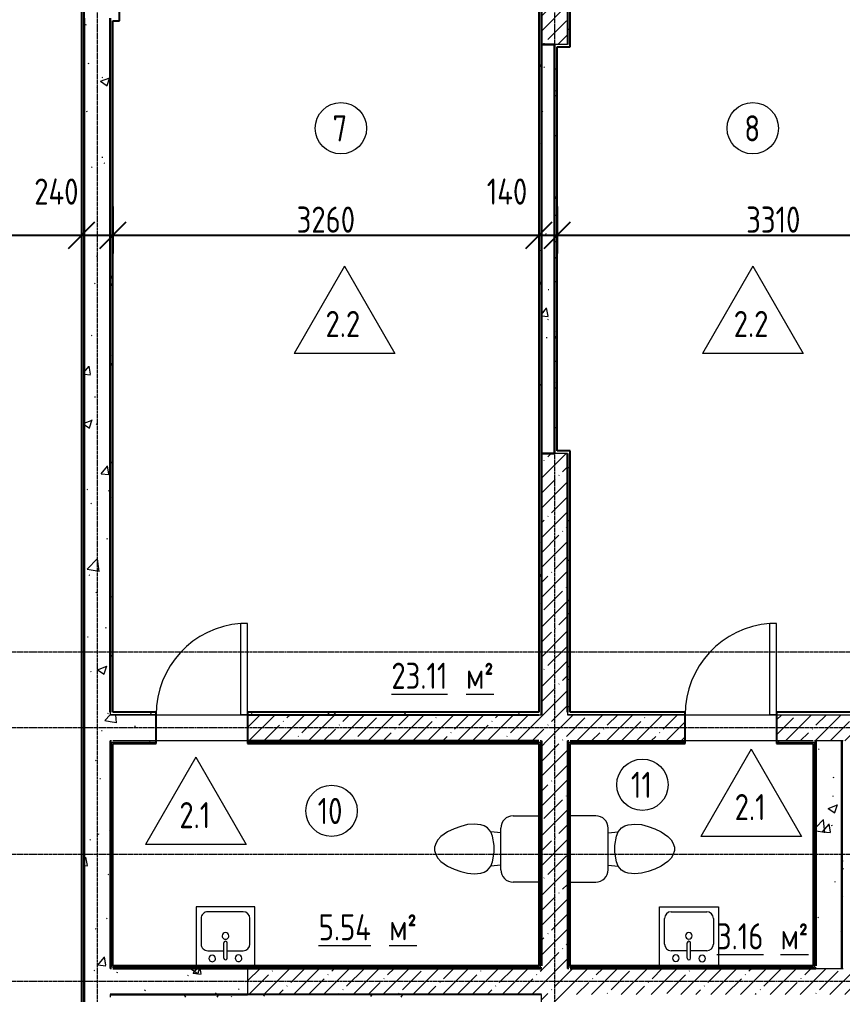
# Model space of a CAD drawing. Header units: millimetres. Extents: x -11854 to 4360091, y -19344 to 4989148.
# Drawn here: x 85107 to 91408, y 14747 to 22207 of the extents above; entities that cross this region are included whole.
import ezdxf

# ---------------------------------------------------------------- set-up
doc = ezdxf.new("R2010")
doc.units = ezdxf.units.MM
doc.linetypes.add('Линия сетки', pattern=[22.225, 12.7, -3.175, 3.175, -3.175])
doc.layers.get('0').update_dxf_attribs({"color": 254})
doc.layers.get('Defpoints').update_dxf_attribs({"color": 254})
for name, color, linetype, lineweight in [('A-ANNO-DIMS', 254, 'Continuous', 9), ('A-AREA-IDEN', 254, 'Continuous', 9), ('A-DOOR', 254, 'Continuous', 9), ('A-WALL', 254, 'Continuous', 9), ('P-SANR-FIXT', 254, 'Continuous', 9), ('S-GRID', 254, 'Continuous', 9)]:
    doc.layers.add(name, color=color, linetype=linetype, lineweight=lineweight)
doc.styles.add('ISOCPEUR', font='isocpeur.ttf', dxfattribs={"width": 0.8, "height": 200})
doc.styles.add('ISOCPEUR_B', font='', dxfattribs={"width": 0.8, "height": 200})
doc.styles.add('ISOCPEUR_B_1', font='', dxfattribs={"width": 0.8, "height": 200})
doc.styles.get('ISOCPEUR_B').set_extended_font_data('ISOCPEUR', bold=True)
doc.styles.get('ISOCPEUR_B_1').set_extended_font_data('ISOCPEUR', bold=True)
doc.dimstyles.new('2_0_мм_ISOCPEUR', dxfattribs={"dimscale": 304.8, "dimtxt": 199.196235, "dimasz": 0.656168, "dimexe": 0.459318, "dimexo": 0.625, "dimgap": 0.065617, "dimtad": 1, "dimdec": 0, "dimtxsty": 'ISOCPEUR', "dimblk1": 'OBLIQUE', "dimblk2": 'OBLIQUE', "dimsah": 1, "dimcen": 2.5, "dimdle": 0.164042, "dimazin": 3, "dimtfac": 1, "dimtix": 1, "dimtmove": 0, "dimatfit": 3, "dimfxl": 0.787402, "dimfxlon": 1, "dimtvp": 1, "dimarcsym": 2})
doc.dimstyles.new('2_0_мм_ISOCPEUR_1', dxfattribs={"dimscale": 304.8, "dimtxt": 199.196235, "dimasz": 0.656168, "dimexe": 0.459318, "dimexo": 0.625, "dimgap": 0.065617, "dimtad": 1, "dimdec": 0, "dimtxsty": 'ISOCPEUR', "dimblk1": 'OBLIQUE', "dimblk2": 'OBLIQUE', "dimsah": 1, "dimcen": 2.5, "dimdle": 0.164042, "dimazin": 3, "dimtfac": 1, "dimtix": 1, "dimtmove": 1, "dimatfit": 3, "dimfxl": 0.787402, "dimfxlon": 1, "dimtvp": 1, "dimarcsym": 2})
pattern_1 = [(50, (542041.7, 20914.14), (728.7365, -63.7558), [76.2, -838.2]), (355, (542041.7, 20914.14), (-140.9716, 764.2276), [60.96, -670.56]), (100.451, (542102.4, 20908.8), (587.77, 700.4668), [64.76, -712.36]), (46.184, (542041.7, 21117.3), (1084.3162, -168.171), [114.3, -1257.3]), (96.636, (542132, 21103.3), (949.61, 989.7098), [97.14, -1068.54]), (351.184, (542041.7, 21117.3), (949.6206, 989.7012), [91.44, -1005.84]), (21, (542143.3, 21066.54), (606.4579, -409.0606), [76.2, -838.2]), (326, (542143.3, 21066.54), (247.2083, 736.7529), [60.96, -670.56]), (71.451, (542193.8, 21032.46), (853.6683, 327.6855), [64.76, -712.36]), (37.5, (542041.67, 20914.14), (12.3547, 338.22012), [6.706, -655.726, 6.706, -674.014, -673.1]), (37.5, (542041.67, 20914.14), (12.3547, 338.22012), [-1343.152, 6.706, -666.394]), (7.5, (542041.67, 20914.14), (267.27887, 400.72213), [6.706, -381.406, 6.706, -640.486, -256.54]), (7.5, (542041.67, 20914.14), (267.27887, 400.72213), [-1035.304, 6.706, -249.834]), (327.5, (541815.1, 20914.14), (542.36333, -22.91534), [6.706, -247.294, 6.706, -785.774, -1051.56]), (327.5, (541815.1, 20914.14), (542.36333, -22.91534), [-1046.48, 6.706, -1044.854]), (317.5, (541713.5, 20914.14), (592.51696, 101.7071), [6.706, -323.494, 6.706, -519.582, -746.76]), (317.5, (541713.5, 20914.14), (592.51696, 101.7071), [-856.488, 6.706, -740.054])]
pattern_2 = [(45, (542041.67, 20914.14), (-114.04925, 114.04925), []), (45, (542155.72, 20914.14), (-114.04925, 114.04925), [201.613, -40.323, 3.353, -36.97])]
pattern_3 = [(0, (542041.67, 20914.14), (406.4, 101.6), [33.528, -271.272, 33.528, -271.272, -1625.6]), (0, (542041.67, 20914.14), (406.4, 101.6), [-609.6, 33.528, -576.072, 33.528, -271.272, -711.2]), (0, (542041.67, 20914.14), (406.4, 101.6), [-1524, 33.528, -169.672, 33.528, -474.472]), (120, (542194.07, 20964.94), (-291.18818, 301.152724), [33.528, -271.272, 33.528, -1896.872]), (120, (542194.07, 20964.94), (-291.18818, 301.152724), [-338.328, -271.272, 33.528, -576.072, -1016]), (120, (542194.07, 20964.94), (-291.18818, 301.152724), [-1219.2, 33.528, -271.272, 33.528, -677.672]), (120, (542194.07, 20964.94), (-291.18818, 301.152724), [-1557.528, -169.672, 33.528, -474.472]), (240, (542244.87, 21168.14), (-115.21182, -402.752724), [33.528, -271.272, 33.528, -1896.872]), (240, (542244.87, 21168.14), (-115.21182, -402.752724), [-338.328, -271.272, 33.528, -576.072, -1016]), (240, (542244.87, 21168.14), (-115.21182, -402.752724), [-1219.2, 33.528, -271.272, 33.528, -677.672]), (240, (542244.87, 21168.14), (-115.21182, -402.752724), [-1557.528, -169.672, 33.528, -474.472])]
pattern_4 = [(0, (542041.67, 20914.14), (0, 240), []), (90, (542041.67, 20914.14), (-240, 1e-14), [])]

# ---------------------------------------------------------------- blocks, each defined once
blk = doc.blocks.new('Одиночные-Щитовые - Дверной блок внутренний глухой ДГ 21х7 Л-4592465-1А')
at = {"layer": 'A-DOOR', "lineweight": 18}
for p, q in [((299, 100), (299, 798.1)), ((350, 798.1), (299, 798.1)), ((350, 100), (350, 798.1)), ((350, 100), (299, 100))]:
    blk.add_line(p, q, dxfattribs=at)
at = {"layer": 'A-DOOR'}
blk.add_arc((350, 100), 700, 94.17811, 180, dxfattribs=at)
blk = doc.blocks.new('Одиночные-Щитовые - Дверной блок внутренний глухой ДГ 21х7 Л-4429184-1А')
at = {"layer": 'A-DOOR', "lineweight": 18}
for p, q in [((299, 100), (299, 798.1)), ((350, 798.1), (299, 798.1)), ((350, 100), (350, 798.1)), ((350, 100), (299, 100))]:
    blk.add_line(p, q, dxfattribs=at)
at = {"layer": 'A-DOOR'}
blk.add_arc((350, 100), 700, 94.17811, 180, dxfattribs=at)
blk = doc.blocks.new('Туалет-Домашний-3D - Туалет-Домашний-3D-V1-1А')
at = {"layer": 'P-SANR-FIXT'}
for p, q in [((-253.4, 298.4), (-253.4, 494.7)), ((253.4, 494.7), (253.4, 298.4)), ((158.7, 203.8), (-158.8, 203.8)), ((-123.5, 203.8), (-132.3, 127)), ((-25.4, 152.4), (-97.4, 139.7)), ((25.4, 152.4), (-25.4, 152.4)), ((97.4, 139.7), (25.4, 152.4)), ((123.5, 203.8), (132.3, 127)), ((-177, 76.2), (-183.8, 50.8)), ((-162.6, 101.6), (-177, 76.2)), ((-132.3, 127), (-162.6, 101.6)), ((-97.4, 139.7), (-132.3, 127)), ((132.3, 127), (97.4, 139.7)), ((162.6, 101.6), (132.3, 127)), ((177, 76.2), (162.6, 101.6)), ((183.8, 50.8), (177, 76.2)), ((-188.3, 25.3), (-190.5, 0)), ((-190.5, 0), (-186.1, -50.6)), ((-183.8, 50.8), (-188.3, 25.3)), ((188.3, 25.3), (183.8, 50.8)), ((186.1, -50.6), (190.5, 0)), ((190.5, 0), (188.3, 25.3)), ((-186.1, -50.6), (-172.4, -101.6)), ((172.4, -101.6), (186.1, -50.6)), ((-172.4, -101.6), (-153.9, -152.4)), ((153.9, -152.4), (172.4, -101.6)), ((-153.9, -152.4), (-130.2, -203.2)), ((-130.2, -203.2), (-95, -254)), ((95, -254), (130.2, -203.2)), ((130.2, -203.2), (153.9, -152.4)), ((-95, -254), (-69.6, -279.4)), ((-69.6, -279.4), (-47.6, -292.1)), ((-47.6, -292.1), (-12.7, -304.8)), ((12.7, -304.8), (47.6, -292.1)), ((47.6, -292.1), (69.6, -279.4)), ((69.6, -279.4), (95, -254)), ((-12.7, -304.8), (12.7, -304.8))]:
    blk.add_line(p, q, dxfattribs=at)
for centre, start, end in [((-158.8, 298.4), 180, 270), ((158.7, 298.4), 270, 360)]:
    blk.add_arc(centre, 94.6, start, end, dxfattribs=at)
blk = doc.blocks.new('Кухонная мойка-Островок - 450 x 450 мм-V2-1А')
at = {"layer": 'P-SANR-FIXT'}
for p, q in [((240.7, 227.3), (-209.3, 227.3)), ((-209.3, 227.3), (-209.3, -222.7)), ((240.7, -222.7), (240.7, 227.3)), ((3, 170.2), (3, 53.1)), ((28.4, 170.2), (28.4, 53.1)), ((3, 113), (-120.4, 113)), ((151.8, 113), (28.4, 113)), ((-171.2, 62.2), (-171.2, -133.8)), ((202.6, -133.8), (202.6, 62.2)), ((-209.3, -222.7), (240.7, -222.7)), ((-120.4, -184.6), (151.8, -184.6))]:
    blk.add_line(p, q, dxfattribs=at)
for centre, radius, start, end in [((-84.3, 170.2), 25.4, 360, 180), ((-84.3, 170.2), 25.4, 180, 360), ((15.7, 170.2), 12.7, 360, 180), ((117.3, 172.3), 25.4, 360, 180), ((117.3, 172.3), 25.4, 180, 0), ((-120.4, 62.2), 50.8, 90, 180), ((151.8, 62.2), 50.8, 360, 90), ((15.7, 0), 25.4, 360, 180), ((15.7, 0), 25.4, 180, 0), ((15.7, 53.1), 12.7, 180, 0), ((-120.4, -133.8), 50.8, 180, 270), ((151.8, -133.8), 50.8, 270, 0)]:
    blk.add_arc(centre, radius, start, end, dxfattribs=at)
blk = doc.blocks.new('Туалет-Домашний-3D - Туалет-Домашний-3D-2034792-1А')
at = {"layer": 'P-SANR-FIXT'}
for p, q in [((-47.6, 292.1), (-12.7, 304.8)), ((-12.7, 304.8), (12.7, 304.8)), ((12.7, 304.8), (47.6, 292.1)), ((-130.2, 203.2), (-95, 254)), ((-95, 254), (-69.6, 279.4)), ((-69.6, 279.4), (-47.6, 292.1)), ((47.6, 292.1), (69.6, 279.4)), ((69.6, 279.4), (95, 254)), ((95, 254), (130.2, 203.2)), ((-172.4, 101.6), (-153.9, 152.4)), ((-153.9, 152.4), (-130.2, 203.2)), ((130.2, 203.2), (153.9, 152.4)), ((153.9, 152.4), (172.4, 101.6)), ((-186.1, 50.6), (-172.4, 101.6)), ((172.4, 101.6), (186.1, 50.6)), ((-190.5, 0), (-186.1, 50.6)), ((186.1, 50.6), (190.5, 0)), ((-188.3, -25.3), (-190.5, 0)), ((-183.8, -50.8), (-188.3, -25.3)), ((-177, -76.2), (-183.8, -50.8)), ((183.8, -50.8), (177, -76.2)), ((188.3, -25.3), (183.8, -50.8)), ((190.5, 0), (188.3, -25.3)), ((-162.6, -101.6), (-177, -76.2)), ((-132.3, -127), (-162.6, -101.6)), ((-97.4, -139.7), (-132.3, -127)), ((-123.5, -203.8), (-132.3, -127)), ((-25.4, -152.4), (-97.4, -139.7)), ((97.4, -139.7), (25.4, -152.4)), ((132.3, -127), (97.4, -139.7)), ((123.5, -203.8), (132.3, -127)), ((162.6, -101.6), (132.3, -127)), ((177, -76.2), (162.6, -101.6)), ((158.7, -203.8), (-158.8, -203.8)), ((25.4, -152.4), (-25.4, -152.4)), ((-253.4, -298.4), (-253.4, -494.7)), ((253.4, -494.7), (253.4, -298.4))]:
    blk.add_line(p, q, dxfattribs=at)
for centre, start, end in [((-158.8, -298.4), 90, 180), ((158.7, -298.4), 0, 90)]:
    blk.add_arc(centre, 94.6, start, end, dxfattribs=at)
blk = doc.blocks.new('Кухонная мойка-Островок - 450 x 450 мм-2034793-1А')
at = {"layer": 'P-SANR-FIXT'}
for p, q in [((-209.3, 222.7), (240.7, 222.7)), ((-209.3, -227.3), (-209.3, 222.7)), ((-120.4, 184.6), (151.8, 184.6)), ((240.7, 222.7), (240.7, -227.3)), ((-171.2, -62.2), (-171.2, 133.8)), ((202.6, 133.8), (202.6, -62.2)), ((3, -170.2), (3, -53.1)), ((28.4, -170.2), (28.4, -53.1)), ((3, -113), (-120.4, -113)), ((151.8, -113), (28.4, -113)), ((240.7, -227.3), (-209.3, -227.3))]:
    blk.add_line(p, q, dxfattribs=at)
for centre, radius, start, end in [((-120.4, 133.8), 50.8, 90, 180), ((151.8, 133.8), 50.8, 360, 90), ((15.7, 0), 25.4, 360, 180), ((15.7, 0), 25.4, 180, 0), ((-120.4, -62.2), 50.8, 180, 270), ((15.7, -53.1), 12.7, 360, 180), ((151.8, -62.2), 50.8, 270, 0), ((-84.3, -170.2), 25.4, 0, 180), ((117.3, -172.3), 25.4, 360, 180), ((-84.3, -170.2), 25.4, 180, 0), ((15.7, -170.2), 12.7, 180, 360), ((117.3, -172.3), 25.4, 180, 0)]:
    blk.add_arc(centre, radius, start, end, dxfattribs=at)
blk = doc.blocks.new('АР-Марка-Помещения-Этаж_Секция_Номер - Номер-1294543-1А')
at = {"layer": 'A-AREA-IDEN'}
blk.add_circle((0, 1.219), 1.965, dxfattribs=at)
blk = doc.blocks.new('_Oblique')
at = {"color": 0, "linetype": 'ByBlock', "lineweight": -2}
blk.add_line((-0.5, -0.5), (0.5, 0.5), dxfattribs=at)
blk = doc.blocks.new('*D620')
at = {"layer": 'A-ANNO-DIMS', "color": 0, "lineweight": -2, "transparency": 16777216}
for p, q in [((82822.6, 20777.2), (82822.6, 20416.2)), ((85582.6, 20777.2), (85582.6, 20416.2)), ((82772.6, 20556.2), (85632.6, 20556.2))]:
    blk.add_line(p, q, dxfattribs=at)
at = {"layer": 'Defpoints', "color": 0, "transparency": 16777216}
for p in [(82822.6, 20796.2), (85582.6, 20796.2), (85582.6, 20556.2)]:
    blk.add_point(p, dxfattribs=at)
at = {"layer": 'A-ANNO-DIMS', "color": 0, "lineweight": -2, "transparency": 16777216, "xscale": 200, "yscale": 200, "zscale": 200, "rotation": 180}
blk.add_blockref('_Oblique', (82822.6, 20556.2), dxfattribs=at)
at = {"layer": 'A-ANNO-DIMS', "color": 0, "lineweight": -2, "transparency": 16777216, "xscale": 200, "yscale": 200, "zscale": 200}
blk.add_blockref('_Oblique', (85582.6, 20556.2), dxfattribs=at)
at = {"layer": 'A-ANNO-DIMS', "color": 0, "transparency": 16777216, "insert": (84202.6, 20676.2), "char_height": 200, "width": 533.233, "attachment_point": 5, "style": 'ISOCPEUR'}
blk.add_mtext('\\A1;2760', dxfattribs=at)
blk = doc.blocks.new('*D621')
at = {"layer": 'A-ANNO-DIMS', "color": 0, "lineweight": -2, "transparency": 16777216}
for p, q in [((85582.6, 20777.2), (85582.6, 20416.2)), ((85822.6, 20777.2), (85822.6, 20416.2)), ((85532.6, 20556.2), (85872.6, 20556.2))]:
    blk.add_line(p, q, dxfattribs=at)
at = {"layer": 'Defpoints', "color": 0, "transparency": 16777216}
for p in [(85582.6, 20796.2), (85822.6, 20796.2), (85822.6, 20556.2)]:
    blk.add_point(p, dxfattribs=at)
at = {"layer": 'A-ANNO-DIMS', "color": 0, "lineweight": -2, "transparency": 16777216, "xscale": 200, "yscale": 200, "zscale": 200, "rotation": 180}
blk.add_blockref('_Oblique', (85582.6, 20556.2), dxfattribs=at)
at = {"layer": 'A-ANNO-DIMS', "color": 0, "lineweight": -2, "transparency": 16777216, "xscale": 200, "yscale": 200, "zscale": 200}
blk.add_blockref('_Oblique', (85822.6, 20556.2), dxfattribs=at)
at = {"layer": 'A-ANNO-DIMS', "color": 0, "transparency": 16777216, "insert": (85220.1, 20990.9), "char_height": 200, "width": 418.312, "attachment_point": 1, "line_spacing_factor": 1.149209, "style": 'ISOCPEUR'}
blk.add_mtext('\\A1;240', dxfattribs=at)
blk = doc.blocks.new('*D622')
at = {"layer": 'A-ANNO-DIMS', "color": 0, "lineweight": -2, "transparency": 16777216}
for p, q in [((85822.6, 20777.2), (85822.6, 20416.2)), ((89082.6, 20777.2), (89082.6, 20416.2)), ((85772.6, 20556.2), (89132.6, 20556.2))]:
    blk.add_line(p, q, dxfattribs=at)
at = {"layer": 'Defpoints', "color": 0, "transparency": 16777216}
for p in [(85822.6, 20796.2), (89082.6, 20796.2), (89082.6, 20556.2)]:
    blk.add_point(p, dxfattribs=at)
at = {"layer": 'A-ANNO-DIMS', "color": 0, "lineweight": -2, "transparency": 16777216, "xscale": 200, "yscale": 200, "zscale": 200, "rotation": 180}
blk.add_blockref('_Oblique', (85822.6, 20556.2), dxfattribs=at)
at = {"layer": 'A-ANNO-DIMS', "color": 0, "lineweight": -2, "transparency": 16777216, "xscale": 200, "yscale": 200, "zscale": 200}
blk.add_blockref('_Oblique', (89082.6, 20556.2), dxfattribs=at)
at = {"layer": 'A-ANNO-DIMS', "color": 0, "transparency": 16777216, "insert": (87452.6, 20676.2), "char_height": 200, "width": 533.233, "attachment_point": 5, "style": 'ISOCPEUR'}
blk.add_mtext('\\A1;3260', dxfattribs=at)
blk = doc.blocks.new('*D623')
at = {"layer": 'A-ANNO-DIMS', "color": 0, "lineweight": -2, "transparency": 16777216}
for p, q in [((89082.6, 20777.2), (89082.6, 20416.2)), ((89222.6, 20777.2), (89222.6, 20416.2)), ((89032.6, 20556.2), (89272.6, 20556.2))]:
    blk.add_line(p, q, dxfattribs=at)
at = {"layer": 'Defpoints', "color": 0, "transparency": 16777216}
for p in [(89082.6, 20796.2), (89222.6, 20796.2), (89222.6, 20556.2)]:
    blk.add_point(p, dxfattribs=at)
at = {"layer": 'A-ANNO-DIMS', "color": 0, "lineweight": -2, "transparency": 16777216, "xscale": 200, "yscale": 200, "zscale": 200, "rotation": 180}
blk.add_blockref('_Oblique', (89082.6, 20556.2), dxfattribs=at)
at = {"layer": 'A-ANNO-DIMS', "color": 0, "lineweight": -2, "transparency": 16777216, "xscale": 200, "yscale": 200, "zscale": 200}
blk.add_blockref('_Oblique', (89222.6, 20556.2), dxfattribs=at)
at = {"layer": 'A-ANNO-DIMS', "color": 0, "transparency": 16777216, "insert": (88684.4, 20990.9), "char_height": 200, "width": 381.537, "attachment_point": 1, "line_spacing_factor": 1.149209, "style": 'ISOCPEUR'}
blk.add_mtext('\\A1;140', dxfattribs=at)
blk = doc.blocks.new('*D624')
at = {"layer": 'A-ANNO-DIMS', "color": 0, "lineweight": -2, "transparency": 16777216}
for p, q in [((89222.6, 20777.2), (89222.6, 20416.2)), ((92532.6, 20777.2), (92532.6, 20416.2)), ((89172.6, 20556.2), (92582.6, 20556.2))]:
    blk.add_line(p, q, dxfattribs=at)
at = {"layer": 'Defpoints', "color": 0, "transparency": 16777216}
for p in [(89222.6, 20796.2), (92532.6, 20796.2), (92532.6, 20556.2)]:
    blk.add_point(p, dxfattribs=at)
at = {"layer": 'A-ANNO-DIMS', "color": 0, "lineweight": -2, "transparency": 16777216, "xscale": 200, "yscale": 200, "zscale": 200, "rotation": 180}
blk.add_blockref('_Oblique', (89222.6, 20556.2), dxfattribs=at)
at = {"layer": 'A-ANNO-DIMS', "color": 0, "lineweight": -2, "transparency": 16777216, "xscale": 200, "yscale": 200, "zscale": 200}
blk.add_blockref('_Oblique', (92532.6, 20556.2), dxfattribs=at)
at = {"layer": 'A-ANNO-DIMS', "color": 0, "transparency": 16777216, "insert": (90877.6, 20676.2), "char_height": 200, "width": 496.458, "attachment_point": 5, "style": 'ISOCPEUR'}
blk.add_mtext('\\A1;3310', dxfattribs=at)
blk = doc.blocks.new('МАРКА ПОМЕЩЕНИЯ - ПОЛЫ - Площадь-6347788-1А')
at = {"layer": 'A-AREA-IDEN'}
for p, q in [((0, 4.233), (-3.855, -2.444)), ((0, 4.233), (3.855, -2.444)), ((3.855, -2.444), (-3.855, -2.444))]:
    blk.add_line(p, q, dxfattribs=at)

msp = doc.modelspace()

# ---------------------------------------------------------------- hatches: boundary and pattern name
at = {"layer": 'A-WALL'}
h = msp.add_hatch(dxfattribs=at)
h.set_pattern_fill('FP_3', color=8, style=0, pattern_type=2)
h.set_pattern_definition(pattern_3)
h.paths.add_polyline_path([(89082.6, 16887.4), (89102.6, 16887.4), (89102.6, 24267.5), (89082.6, 24267.4), (89082.6, 16903.8)])
h = msp.add_hatch(dxfattribs=at)
h.set_pattern_fill('FP_1', color=8, style=0, pattern_type=2)
h.set_pattern_definition(pattern_2)
h.paths.add_polyline_path([(89302.6, 22017.4), (89302.6, 24267.4), (89102.6, 24267.4), (89102.6, 22017.4), (89222.6, 22017.4)])
h = msp.add_hatch(dxfattribs=at)
h.set_pattern_fill('FP_3', color=8, style=0, pattern_type=2)
h.set_pattern_definition(pattern_3)
h.paths.add_polyline_path([(89302.6, 22017.4), (89322.6, 22017.4), (89322.6, 24247.4), (89302.6, 24247.4), (89302.6, 22129.2)])
h = msp.add_hatch(dxfattribs=at)
h.set_pattern_fill('FP_3', color=8, style=0, pattern_type=2)
h.set_pattern_definition(pattern_3)
h.paths.add_polyline_path([(85602.6, 2222.4), (85602.6, 22617.4), (85582.6, 22617.4), (85582.6, 2222.4)])
h = msp.add_hatch(dxfattribs=at)
h.set_pattern_fill('FP_2', color=8, style=0, pattern_type=2)
h.set_pattern_definition(pattern_1)
h.paths.add_polyline_path([(85602.6, 9417.4), (85802.6, 9417.4), (85802.6, 22217.4), (85602.6, 22217.4), (85602.6, 10185.3)])
h = msp.add_hatch(dxfattribs=at)
h.set_pattern_fill('FP_3', color=8, style=0, pattern_type=2)
h.set_pattern_definition(pattern_3)
h.paths.add_polyline_path([(85802.6, 16907.4), (85822.6, 16907.4), (85822.6, 22197.4), (85802.6, 22197.4), (85802.6, 20138.6)])
h = msp.add_hatch(dxfattribs=at)
h.set_pattern_fill('FP_2', color=8, style=0, pattern_type=2)
h.set_pattern_definition(pattern_1)
h.paths.add_polyline_path([(89102.6, 18887.4), (89202.6, 18887.4), (89202.6, 22017.4), (89102.6, 22017.4), (89102.6, 20138.6)])
h = msp.add_hatch(dxfattribs=at)
h.set_pattern_fill('FP_3', color=8, style=0, pattern_type=2)
h.set_pattern_definition(pattern_3)
h.paths.add_polyline_path([(89222.6, 18907.4), (89222.6, 22017.4), (89202.6, 22017.4), (89202.6, 18907.4)])
h = msp.add_hatch(dxfattribs=at)
h.set_pattern_fill('FP_1', color=8, style=0, pattern_type=2)
h.set_pattern_definition(pattern_2)
h.paths.add_polyline_path([(89102.6, 16887.4), (89302.6, 16887.4), (89302.6, 18887.4), (89102.6, 18887.4), (89102.6, 16903.8)])
h = msp.add_hatch(dxfattribs=at)
h.set_pattern_fill('FP_3', color=8, style=0, pattern_type=2)
h.set_pattern_definition(pattern_3)
h.paths.add_polyline_path([(89302.6, 18887.4), (89302.6, 18907.4), (89202.6, 18907.4), (89202.6, 18887.4)])
h = msp.add_hatch(dxfattribs=at)
h.set_pattern_fill('FP_3', color=8, style=0, pattern_type=2)
h.set_pattern_definition(pattern_3)
h.paths.add_polyline_path([(89302.6, 16907.4), (89322.6, 16907.4), (89322.6, 18907.4), (89302.6, 18907.4), (89302.6, 17152.6)])
h = msp.add_hatch(dxfattribs=at)
h.set_pattern_fill('FP_3', color=8, style=0, pattern_type=2)
h.set_pattern_definition(pattern_3)
h.paths.add_polyline_path([(89021, 16887.4), (89082.6, 16887.4), (89082.6, 16907.4), (86852.6, 16907.4), (86852.6, 16887.4), (87751.8, 16887.4)])
h.paths.add_polyline_path([(86152.6, 16887.4), (86152.6, 16907.4), (85802.6, 16907.4), (85802.6, 16887.4)])
h = msp.add_hatch(dxfattribs=at)
h.set_pattern_fill('FP_2', color=8, style=0, pattern_type=2)
h.set_pattern_definition(pattern_1)
h.paths.add_polyline_path([(85802.6, 16687.5), (86152.6, 16687.5), (86152.6, 16887.5), (85802.6, 16887.5)])
h = msp.add_hatch(dxfattribs=at)
h.set_pattern_fill('FP_1', color=8, style=0, pattern_type=2)
h.set_pattern_definition(pattern_2)
h.paths.add_polyline_path([(86852.6, 16687.4), (90202.6, 16687.4), (90202.6, 16887.4), (86852.6, 16887.4)])
h.paths.add_polyline_path([(90902.6, 16687.4), (92802.6, 16687.4), (92802.6, 16887.4), (90902.6, 16887.4)])
h.paths.add_polyline_path([(93502.6, 16687.4), (98642.5, 16687.4), (98642.5, 16887.4), (93502.6, 16887.4)])
h.paths.add_polyline_path([(99342.5, 16687.4), (99602.6, 16687.4), (99602.6, 16887.4), (99342.5, 16887.4)])
h = msp.add_hatch(dxfattribs=at)
h.set_pattern_fill('FP_3', color=8, style=0, pattern_type=2)
h.set_pattern_definition(pattern_3)
h.paths.add_polyline_path([(91559.4, 16887.4), (92532.6, 16887.4), (92532.6, 16907.4), (90902.6, 16907.4), (90902.6, 16887.4)])
h.paths.add_polyline_path([(89338.3, 16887.4), (90202.6, 16887.4), (90202.6, 16907.4), (89302.6, 16907.4), (89302.6, 16887.4)])
h = msp.add_hatch(dxfattribs=at)
h.set_pattern_fill('FP_3', color=8, style=0, pattern_type=2)
h.set_pattern_definition(pattern_3)
h.paths.add_polyline_path([(85802.6, 14947.5), (85812.6, 14947.5), (85812.6, 16687.5), (85802.6, 16687.5), (85802.6, 15161.9)])
h = msp.add_hatch(dxfattribs=at)
h.set_pattern_fill('FP_3', color=8, style=0, pattern_type=2)
h.set_pattern_definition(pattern_3)
h.paths.add_polyline_path([(89092.6, 16677.4), (89092.6, 16687.4), (86852.6, 16687.4), (86852.6, 16677.4), (89082.6, 16677.4)])
h.paths.add_polyline_path([(85822.6, 16677.4), (86152.6, 16677.4), (86152.6, 16687.4), (85812.6, 16687.5), (85812.6, 16677.4)])
h = msp.add_hatch(dxfattribs=at)
h.set_pattern_fill('FP_6', color=8, style=0, pattern_type=2)
h.set_pattern_definition(pattern_4)
h.paths.add_polyline_path([(85812.6, 14957.5), (85822.6, 14957.5), (85822.6, 16677.4), (85812.6, 16677.4), (85812.6, 15161.9)])
h = msp.add_hatch(dxfattribs=at)
h.set_pattern_fill('FP_6', color=8, style=0, pattern_type=2)
h.set_pattern_definition(pattern_4)
h.paths.add_polyline_path([(89021, 16667.4), (89082.6, 16667.4), (89082.6, 16677.4), (86852.6, 16677.4), (86852.6, 16667.4), (87751.8, 16667.4)])
h.paths.add_polyline_path([(85822.6, 16667.4), (86152.6, 16667.4), (86152.6, 16677.4), (85822.6, 16677.4)])
h = msp.add_hatch(dxfattribs=at)
h.set_pattern_fill('FP_6', color=8, style=0, pattern_type=2)
h.set_pattern_definition(pattern_4)
h.paths.add_polyline_path([(89092.6, 14967.5), (89092.6, 16677.4), (89082.6, 16677.4), (89082.6, 14967.5)])
h = msp.add_hatch(dxfattribs=at)
h.set_pattern_fill('FP_3', color=8, style=0, pattern_type=2)
h.set_pattern_definition(pattern_3)
h.paths.add_polyline_path([(89092.6, 14957.5), (89102.6, 14957.5), (89102.6, 16687.4), (89092.6, 16687.4), (89092.6, 14967.5)])
h = msp.add_hatch(dxfattribs=at)
h.set_pattern_fill('FP_1', color=8, style=0, pattern_type=2)
h.set_pattern_definition(pattern_2)
h.paths.add_polyline_path([(89302.6, 12747.4), (89302.6, 16687.4), (89102.6, 16687.4), (89102.6, 12747.4), (89302.2, 12747.4)])
h = msp.add_hatch(dxfattribs=at)
h.set_pattern_fill('FP_3', color=8, style=0, pattern_type=2)
h.set_pattern_definition(pattern_3)
h.paths.add_polyline_path([(89302.6, 14947.4), (89312.6, 14947.4), (89312.6, 16687.4), (89302.6, 16687.4), (89302.6, 15161.9)])
h = msp.add_hatch(dxfattribs=at)
h.set_pattern_fill('FP_3', color=8, style=0, pattern_type=2)
h.set_pattern_definition(pattern_3)
h.paths.add_polyline_path([(91192.6, 16677.4), (91192.6, 16687.4), (90902.6, 16687.4), (90902.6, 16677.4), (91182.6, 16677.4)])
h.paths.add_polyline_path([(90202.6, 16677.4), (90202.6, 16687.4), (89312.6, 16687.4), (89312.6, 16677.4), (89655.6, 16677.4)])
h = msp.add_hatch(dxfattribs=at)
h.set_pattern_fill('FP_6', color=8, style=0, pattern_type=2)
h.set_pattern_definition(pattern_4)
h.paths.add_polyline_path([(89312.6, 14957.4), (89322.6, 14957.4), (89322.6, 16677.4), (89312.6, 16677.4), (89312.6, 15161.9)])
h = msp.add_hatch(dxfattribs=at)
h.set_pattern_fill('FP_6', color=8, style=0, pattern_type=2)
h.set_pattern_definition(pattern_4)
h.paths.add_polyline_path([(91182.6, 16667.4), (91182.6, 16677.4), (90902.6, 16677.4), (90902.6, 16667.4)])
h.paths.add_polyline_path([(90202.6, 16667.4), (90202.6, 16677.4), (89322.6, 16677.4), (89322.6, 16667.4), (89655.6, 16667.4)])
h = msp.add_hatch(dxfattribs=at)
h.set_pattern_fill('FP_6', color=8, style=0, pattern_type=2)
h.set_pattern_definition(pattern_4)
h.paths.add_polyline_path([(91182.6, 14967.4), (91192.6, 14967.4), (91192.6, 16677.4), (91182.6, 16677.4), (91182.6, 15161.9)])
h = msp.add_hatch(dxfattribs=at)
h.set_pattern_fill('FP_3', color=8, style=0, pattern_type=2)
h.set_pattern_definition(pattern_3)
h.paths.add_polyline_path([(91202.6, 14957.4), (91202.6, 16687.4), (91192.6, 16687.4), (91192.6, 14957.4)])
h = msp.add_hatch(dxfattribs=at)
h.set_pattern_fill('FP_2', color=8, style=0, pattern_type=2)
h.set_pattern_definition(pattern_1)
h.paths.add_polyline_path([(91202.6, 14947.4), (91402.6, 14947.4), (91402.6, 16687.4), (91202.6, 16687.4), (91202.6, 14957.4)])
h = msp.add_hatch(dxfattribs=at)
h.set_pattern_fill('FP_3', color=8, style=0, pattern_type=2)
h.set_pattern_definition(pattern_3)
h.paths.add_polyline_path([(91402.6, 14947.4), (91412.6, 14947.4), (91412.6, 16687.4), (91402.6, 16687.4), (91402.6, 15161.9)])
h = msp.add_hatch(dxfattribs=at)
h.set_pattern_fill('FP_2', color=8, style=0, pattern_type=2)
h.set_pattern_definition(pattern_1)
h.paths.add_polyline_path([(85802.6, 14747.5), (86852.6, 14747.5), (86852.6, 14947.5), (85802.6, 14947.5)])
h = msp.add_hatch(dxfattribs=at)
h.set_pattern_fill('FP_3', color=8, style=0, pattern_type=2)
h.set_pattern_definition(pattern_3)
h.paths.add_polyline_path([(85812.6, 14947.5), (89102.6, 14947.5), (89102.6, 14957.5), (85812.6, 14957.5)])
h = msp.add_hatch(dxfattribs=at)
h.set_pattern_fill('FP_6', color=8, style=0, pattern_type=2)
h.set_pattern_definition(pattern_4)
h.paths.add_polyline_path([(89092.6, 14957.5), (89092.6, 14967.5), (85822.6, 14967.5), (85822.6, 14957.5), (89021, 14957.5)])
h = msp.add_hatch(dxfattribs=at)
h.set_pattern_fill('FP_1', color=8, style=0, pattern_type=2)
h.set_pattern_definition(pattern_2)
h.paths.add_polyline_path([(86852.6, 14747.4), (89102.6, 14747.4), (89102.6, 14947.4), (86852.6, 14947.4)])
h.paths.add_polyline_path([(89302.6, 14747.4), (94202.6, 14747.4), (94202.6, 14947.4), (89302.6, 14947.4), (89302.6, 14913.1)])
h.paths.add_polyline_path([(94902.6, 14747.4), (97002.6, 14747.4), (97002.6, 14947.4), (94902.6, 14947.4)])
h = msp.add_hatch(dxfattribs=at)
h.set_pattern_fill('FP_3', color=8, style=0, pattern_type=2)
h.set_pattern_definition(pattern_3)
h.paths.add_polyline_path([(89312.6, 14947.4), (91202.6, 14947.4), (91202.6, 14957.4), (89312.6, 14957.4)])
h = msp.add_hatch(dxfattribs=at)
h.set_pattern_fill('FP_6', color=8, style=0, pattern_type=2)
h.set_pattern_definition(pattern_4)
h.paths.add_polyline_path([(91192.6, 14957.4), (91192.6, 14967.4), (89322.6, 14967.4), (89322.6, 14957.4), (90924.8, 14957.4)])
h = msp.add_hatch(dxfattribs=at)
h.set_pattern_fill('FP_3', color=8, style=0, pattern_type=2)
h.set_pattern_definition(pattern_3)
h.paths.add_polyline_path([(89082.6, 14727.5), (89102.6, 14727.5), (89102.6, 14747.5), (85802.6, 14747.5), (85802.6, 14727.5), (89021, 14727.5)])

# ---------------------------------------------------------------- linework, layer by layer
at = {"layer": 'A-WALL', "color": 8, "lineweight": 25}
for p, q in [((89082.6, 24247.4), (89082.6, 16907.4)), ((89102.6, 16887.4), (89102.6, 24267.5)), ((89102.6, 24267.4), (89102.6, 22017.4)), ((89302.6, 24247.4), (89302.6, 22017.4)), ((89322.6, 21997.4), (89322.6, 24247.4)), ((85872.6, 22197.4), (85872.6, 23545.4)), ((85582.6, 22617.4), (85582.6, 2242.4)), ((85602.6, 2222.4), (85602.6, 22617.4)), ((85602.6, 22217.4), (85602.6, 9417.4)), ((85802.6, 16907.4), (85802.6, 22217.4)), ((85802.6, 22217.4), (85802.6, 16907.4)), ((85822.6, 16907.4), (85822.6, 22197.4)), ((85822.6, 22197.4), (85872.6, 22197.4)), ((89102.6, 22017.4), (89202.6, 22017.4)), ((89202.6, 22017.4), (89102.6, 22017.4)), ((89102.6, 22017.4), (89102.6, 16887.4)), ((89202.6, 18887.4), (89202.6, 22017.4)), ((89202.6, 22017.4), (89202.6, 18907.4)), ((89222.6, 18907.4), (89222.6, 21997.4)), ((89222.6, 21997.4), (89322.6, 21997.4)), ((89202.6, 18887.4), (89102.6, 18887.4)), ((89102.6, 18887.4), (89202.6, 18887.4)), ((89202.6, 18907.4), (89202.6, 18887.4)), ((89322.6, 18907.4), (89222.6, 18907.4)), ((89302.6, 16907.4), (89302.6, 18887.4)), ((89302.6, 18887.4), (89302.6, 16907.4)), ((89322.6, 16907.4), (89322.6, 18907.4)), ((86152.6, 16907.4), (85822.6, 16907.4)), ((86152.6, 16887.4), (86152.6, 16907.4)), ((86152.6, 16687.5), (86152.6, 16887.5)), ((89082.6, 16907.4), (86852.6, 16907.4)), ((86852.6, 16907.4), (86852.6, 16887.4)), ((86852.6, 16887.4), (86852.6, 16887.4)), ((86852.6, 16887.4), (86852.6, 16687.4)), ((86852.6, 16887.4), (89082.6, 16887.4)), ((90202.6, 16907.4), (89322.6, 16907.4)), ((90202.6, 16887.4), (90202.6, 16907.4)), ((90202.6, 16687.4), (90202.6, 16887.4)), ((92532.6, 16907.4), (90902.6, 16907.4)), ((90902.6, 16907.4), (90902.6, 16887.4)), ((90902.6, 16887.4), (90902.6, 16687.4)), ((85802.6, 16687.5), (85802.6, 14947.5)), ((85822.6, 14967.5), (85822.6, 16667.4)), ((85822.6, 16667.4), (86152.6, 16667.4)), ((86152.6, 16667.4), (86152.6, 16687.4)), ((86852.6, 16687.4), (86852.6, 16687.4)), ((89082.6, 16687.4), (86852.6, 16687.4)), ((86852.6, 16687.4), (86852.6, 16667.4)), ((86852.6, 16667.4), (89082.6, 16667.4)), ((89082.6, 16667.4), (89082.6, 14967.5)), ((89102.6, 16687.4), (89102.6, 14967.5)), ((89102.6, 14967.5), (89102.6, 16687.4)), ((89302.6, 16687.4), (89302.6, 14947.4)), ((89322.6, 14967.4), (89322.6, 16667.4)), ((89322.6, 16667.4), (90202.6, 16667.4)), ((90202.6, 16667.4), (90202.6, 16687.4)), ((90902.6, 16687.4), (90902.6, 16667.4)), ((90902.6, 16667.4), (91182.6, 16667.4)), ((91182.6, 16667.4), (91182.6, 14967.4)), ((91202.6, 16687.4), (91202.6, 14967.4)), ((91202.6, 14967.4), (91202.6, 16687.4)), ((91402.6, 14947.4), (91402.6, 16687.4)), ((91402.6, 16687.4), (91402.6, 14947.4)), ((89082.6, 14967.5), (85822.6, 14967.5)), ((85822.6, 14947.5), (89102.6, 14947.5)), ((89102.6, 14947.4), (86852.6, 14947.4)), ((89302.6, 14947.4), (89302.6, 14947.4)), ((91182.6, 14967.4), (89322.6, 14967.4)), ((89322.6, 14947.4), (91202.6, 14947.4)), ((85802.6, 14747.5), (86852.6, 14747.5)), ((89102.6, 14747.5), (85802.6, 14747.5))]:
    msp.add_line(p, q, dxfattribs=at)
at = {"layer": 'A-WALL', "color": 8}
for p, q in [((89302.6, 22017.4), (89202.6, 22017.4)), ((89302.6, 18887.4), (89202.6, 18887.4)), ((85802.6, 16907.4), (85802.6, 16887.4)), ((86152.6, 16887.5), (85802.6, 16887.5)), ((85802.6, 16887.4), (86152.6, 16887.4)), ((86152.6, 16887.5), (86852.6, 16887.5)), ((89082.6, 16887.4), (89102.6, 16887.4)), ((89302.6, 16907.4), (89302.6, 16887.4)), ((90202.6, 16887.4), (89302.6, 16887.4)), ((89302.6, 16887.4), (90202.6, 16887.4)), ((90202.6, 16887.4), (90902.6, 16887.4)), ((90902.6, 16887.4), (95602.6, 16887.4)), ((90902.6, 16887.4), (92532.6, 16887.4)), ((85812.6, 16687.5), (85802.6, 16687.5)), ((85812.6, 14957.5), (85812.6, 16677.4)), ((85812.6, 16677.4), (86152.6, 16677.4)), ((86852.6, 16687.5), (85822.6, 16687.5)), ((86152.6, 16687.4), (85822.6, 16687.4)), ((86852.6, 16677.4), (89092.6, 16677.4)), ((89102.6, 16687.4), (89092.6, 16687.4)), ((89092.6, 16677.4), (89092.6, 14957.5)), ((89312.6, 16687.4), (89302.6, 16687.4)), ((89312.6, 14957.4), (89312.6, 16677.4)), ((89312.6, 16677.4), (90202.6, 16677.4)), ((89322.6, 16687.4), (90202.6, 16687.4)), ((90202.6, 16687.4), (89322.6, 16687.4)), ((90902.6, 16687.4), (90202.6, 16687.4)), ((91182.6, 16687.4), (90902.6, 16687.4)), ((90902.6, 16677.4), (91192.6, 16677.4)), ((91202.6, 16687.4), (91192.6, 16687.4)), ((91192.6, 16677.4), (91192.6, 14957.4)), ((91412.6, 16687.4), (91202.6, 16687.4)), ((85802.6, 14947.5), (85812.6, 14947.5)), ((89092.6, 14957.5), (85812.6, 14957.5)), ((86852.6, 14947.5), (86852.6, 14747.4)), ((89102.6, 14947.5), (89102.6, 14957.5)), ((89302.6, 14947.4), (89312.6, 14947.4)), ((91192.6, 14957.4), (89312.6, 14957.4)), ((91202.6, 14947.4), (91202.6, 14957.4)), ((91202.6, 14947.4), (91402.6, 14947.4)), ((91402.6, 14947.4), (91412.6, 14947.4)), ((85802.6, 14747.5), (85802.6, 14727.5)), ((89102.6, 12747.4), (89102.6, 14747.5))]:
    msp.add_line(p, q, dxfattribs=at)
at = {"layer": 'S-GRID', "color": 8, "linetype": 'Линия сетки'}
for p, q in [((85702.6, 26233.7), (85702.6, -4343.8)), ((89202.6, 26233.7), (89202.6, -4343.8)), ((117934.2, 17367.4), (80076.8, 17367.4)), ((117934.2, 16787.4), (80076.8, 16787.4)), ((117934.2, 15817.4), (80076.8, 15817.4)), ((117934.2, 14847.4), (78806.8, 14847.4))]:
    msp.add_line(p, q, dxfattribs=at)

# ---------------------------------------------------------------- block references
at = {"layer": 'A-AREA-IDEN', "color": 8, "xscale": 99.99999999999991, "yscale": 99.99999999999991, "zscale": 99.99999999999991}
for name, p in [('АР-Марка-Помещения-Этаж_Секция_Номер - Номер-1294543-1А', (87568.1, 21253.9)), ('АР-Марка-Помещения-Этаж_Секция_Номер - Номер-1294543-1А', (90720.2, 21253.9)), ('МАРКА ПОМЕЩЕНИЯ - ПОЛЫ - Площадь-6347788-1А', (87595.2, 19897.1)), ('МАРКА ПОМЕЩЕНИЯ - ПОЛЫ - Площадь-6347788-1А', (90720.2, 19897.1)), ('МАРКА ПОМЕЩЕНИЯ - ПОЛЫ - Площадь-6347788-1А', (86458.2, 16139.1)), ('МАРКА ПОМЕЩЕНИЯ - ПОЛЫ - Площадь-6347788-1А', (90709, 16200.6)), ('АР-Марка-Помещения-Этаж_Секция_Номер - Номер-1294543-1А', (89876, 16230.7)), ('АР-Марка-Помещения-Этаж_Секция_Номер - Номер-1294543-1А', (87496.5, 16030.8))]:
    msp.add_blockref(name, p, dxfattribs=at)
at = {"layer": 'A-DOOR', "color": 8}
for name, p in [('Одиночные-Щитовые - Дверной блок внутренний глухой ДГ 21х7 Л-4429184-1А', (86502.6, 16787.5)), ('Одиночные-Щитовые - Дверной блок внутренний глухой ДГ 21х7 Л-4592465-1А', (90552.6, 16787.4))]:
    msp.add_blockref(name, p, dxfattribs=at)
at = {"layer": 'P-SANR-FIXT', "color": 8}
for name, p, rotation in [('Туалет-Домашний-3D - Туалет-Домашний-3D-V1-1А', (88587.9, 15860.8), 269.9999999999929), ('Туалет-Домашний-3D - Туалет-Домашний-3D-2034792-1А', (89817.3, 15860.8), 270.0000000000232), ('Кухонная мойка-Островок - 450 x 450 мм-V2-1А', (86700.1, 15195.5), 180)]:
    msp.add_blockref(name, p, dxfattribs=dict(at, rotation=rotation))
msp.add_blockref('Кухонная мойка-Островок - 450 x 450 мм-2034793-1А', (90216.3, 15195.5), dxfattribs=at)

# ---------------------------------------------------------------- texts
at = {"layer": 'A-AREA-IDEN', "color": 8, "char_height": 200, "attachment_point": 1}
for s, insert, width, style in [('\\fISOCPEUR|b1|i0|c204|p34|;\\W.8;7', (87504, 21474.7), 147.51, 'ISOCPEUR_B'), ('\\fISOCPEUR|b1|i0|c204|p34|;\\W.8;8', (90656.1, 21474.7), 147.51, 'ISOCPEUR_B'), ('2.2', (87449.8, 19977.8), 339.915, 'ISOCPEUR'), ('2.2', (90574.8, 19977.8), 339.915, 'ISOCPEUR'), ('\\L23.11 ', (87954, 17286), 692.658, 'ISOCPEUR_B'), ('\\L\\fISOCPEUR|b1|i0|c238|p34|;\\W.8;\\L²', (88663.1, 17286), 128.27, 'ISOCPEUR_B_1'), ('\\L\\fISOCPEUR|b1|i0|c204|p34|;\\W.8;\\Lм', (88525.5, 17286), 166.751, 'ISOCPEUR_B'), ('11', (89788.3, 16451.5), 205.232, 'ISOCPEUR_B'), ('2.1', (90582, 16281.3), 295.021, 'ISOCPEUR'), ('2.1', (86331.1, 16219.7), 295.021, 'ISOCPEUR'), ('10', (87389.9, 16251.7), 250.126, 'ISOCPEUR_B'), ('\\L5.54 ', (87397.4, 15361.9), 654.177, 'ISOCPEUR_B'), ('\\L\\fISOCPEUR|b1|i0|c204|p34|;\\W.8;\\Lм', (87937.2, 15361.9), 166.751, 'ISOCPEUR_B'), ('\\L\\fISOCPEUR|b1|i0|c238|p34|;\\W.8;\\L²', (88074.8, 15361.9), 128.27, 'ISOCPEUR_B_1'), ('\\L3.16 ', (90446.2, 15292.5), 590.042, 'ISOCPEUR_B'), ('\\L\\fISOCPEUR|b1|i0|c204|p34|;\\W.8;\\Lм', (90933.1, 15292.5), 166.751, 'ISOCPEUR_B'), ('\\L\\fISOCPEUR|b1|i0|c238|p34|;\\W.8;\\L²', (91070.7, 15292.5), 128.27, 'ISOCPEUR_B_1')]:
    msp.add_mtext(s, dxfattribs=dict(at, insert=insert, width=width, style=style))

# ---------------------------------------------------------------- dimensions: what is measured, and where the dimension line sits
at = {"layer": 'A-ANNO-DIMS', "color": 8}
for base, p1, p2, override, picture, middle in [((85822.6, 20556.2), (85582.6, 20796.2), (85822.6, 20796.2), {"dimfxl": 240}, '*D621', (85429.3, 20704.2)), ((89222.6, 20556.2), (89082.6, 20796.2), (89222.6, 20796.2), {"dimfxl": 140}, '*D623', (88875.1, 20704.2))]:
    dim = msp.add_linear_dim(base=base, p1=p1, p2=p2, dimstyle='2_0_мм_ISOCPEUR_1', override=override, dxfattribs=at)
    dim.commit()
    dim.dimension.update_dxf_attribs({"geometry": picture, "text_midpoint": middle, "dimtype": 160})
for base, p1, p2, override, picture, middle in [((85582.6, 20556.2), (82822.6, 20796.2), (85582.6, 20796.2), {"dimfxl": 2759.998286}, '*D620', (84202.6, 20676.2)), ((89082.6, 20556.2), (85822.6, 20796.2), (89082.6, 20796.2), {"dimfxl": 3260.00195}, '*D622', (87452.6, 20676.2)), ((92532.6, 20556.2), (89222.6, 20796.2), (92532.6, 20796.2), {"dimfxl": 3310}, '*D624', (90877.6, 20676.2))]:
    dim = msp.add_linear_dim(base=base, p1=p1, p2=p2, dimstyle='2_0_мм_ISOCPEUR', override=override, dxfattribs=at)
    dim.commit()
    dim.dimension.update_dxf_attribs({"geometry": picture, "text_midpoint": middle})

doc.saveas('drawing.dxf')
